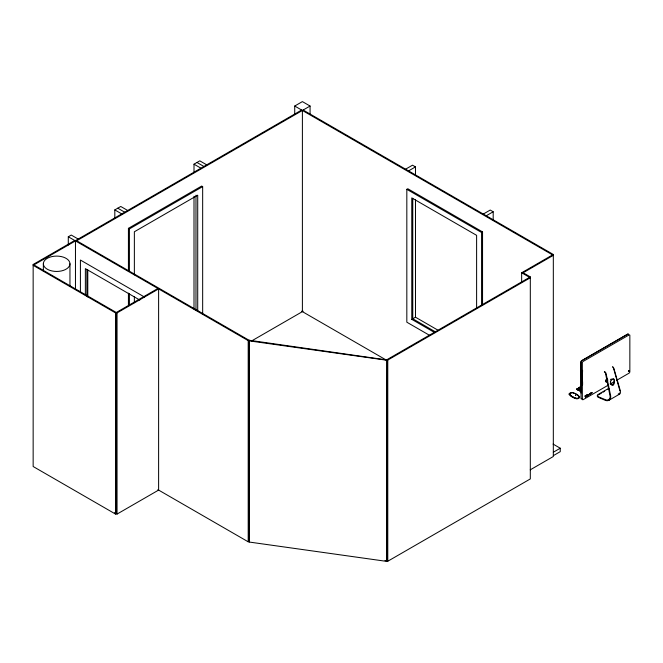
<?xml version="1.0" encoding="UTF-8"?>
<svg xmlns="http://www.w3.org/2000/svg" width="663" height="663" viewBox="0 0 663 663"><rect width="100%" height="100%" fill="white"/><g stroke="black" fill="none" stroke-linecap="round" stroke-linejoin="round"><path stroke-width="0.99" d="M585.835 395.861L585.47 396.955L585.106 395.861L585.835 395.861L585.379 396.507A4.74 2.735 60 0 1 585.363 396.864L585.785 395.944L585.628 396.781M585.835 396.201L585.52 396.839L585.835 396.201A5.337 3.083 60 0 1 585.81 396.524L586.73 395.513L586.216 395.214M586.365 396.615L585.852 395.43L586.365 396.615L586.73 395.513A7.823 4.517 0 0 1 586.44 395.637L586.291 395.794A4.914 2.843 60 0 1 586.274 396.01L586.73 395.513A4.276 2.47 60 0 1 586.672 395.844L586.175 396.507A3.945 2.279 60 0 0 586.225 396.333A4.716 2.727 60 0 0 586.266 396.043L585.537 396.822M576.371 394.319C577.639 395.165 580.216 396.623 578.575 398.165M575.426 395.421L575.99 395.206L575.434 395.355M587.451 395.952L587.451 395.189L586.921 396.076L587.501 395.107L586.962 394.792M587.658 395.645L588.247 394.676L587.882 395.77L587.335 394.576M586.589 394.999L587.186 396.109L588.247 394.676M588.454 395.198L589.142 394.203L588.379 395.156L588.935 394.916M589.308 394.634L589.772 393.913L589.2 394.576L589.614 394.452M589.863 394.311L590.327 393.59L589.763 394.253L590.178 394.129M590.882 393.267L590.418 393.988L590.576 393.449M590.973 393.665L591.446 392.952L590.874 392.985L590.973 393.665L591.446 392.952M591.529 393.341L592.001 392.629L591.429 392.662L591.529 393.341L592.001 392.629M628.955 371.007L628.4 371.52L628.988 370.609M384.988 560.517L387.772 561.238L530.309 478.935L530.309 276.91L387.026 359.636L386.778 561.395L249.205 542.044L249.454 340.285L387.772 360.067L530.309 277.772L521.648 272.766L521.648 282.057M249.205 542.044L249.454 340.285M386.778 561.395L387.026 359.636M607.126 378.283L605.767 380.811L606.413 382.062A2.909 1.268 -50.1 0 0 607.399 381.747M579.661 388.8L578.467 388.145L579.901 388.783M580.945 387.954C578.012 386.902 582.271 387.963 579.843 388.808M610.35 379.924L611.303 378.938M578.782 388.7L576.578 389.421L581.219 391.576M578.956 397.535C577.2 400.618 567.105 395.654 570.727 393.217M576.769 389.131L578.758 388.452M578.467 388.037L579.619 387.416M579.934 387.217L581.111 386.587M579.951 387.325L580.664 387.648M578.633 389.571L580.962 388.195M580.059 390.316L581.128 390.772M68.289 245.045L68.289 236.766L71.256 235.05L78.193 239.053M114.815 218.185L114.815 209.906L120.757 206.475L127.686 210.478M194.002 172.471L194.002 164.184L199.787 160.844L206.715 164.847M294.72 114.318L294.72 106.039L302.394 101.605L310.069 106.039L310.069 114.318M116.298 312.488L116.298 513.659L115.553 514.082L33.15 466.512L33.15 264.479L74.728 240.478M75.217 240.768L301.648 110.033M76.701 240.768L310.069 106.039M128.423 271.54L128.423 228.337L201.676 186.046L202.663 186.618L202.663 314.179M128.423 228.337L129.418 228.909L202.663 186.618M75.466 289.391L75.466 240.909L33.15 265.341L115.553 312.919L157.877 288.488M33.15 264.479L117.044 312.919L158.614 288.911L158.614 490.081L117.044 514.082L114.508 512.623M405.59 169.181L412.519 165.186L415.486 166.902L415.486 175.131M408.557 170.897L415.486 166.902M429.955 335.561L406.825 322.201L406.825 189.328L407.811 188.756L482.548 231.909L482.548 305.038M68.289 236.766L248.202 340.633L248.94 340.202L248.94 541.373L248.202 541.804L157.852 489.642M251.343 341.105L303.14 311.204M483.294 214.05L490.222 210.047L493.189 211.762L493.189 220.041M486.261 215.765L493.189 211.762M406.825 189.328L481.562 232.481L482.548 231.909M476.614 308.411L476.614 235.34L411.773 197.906L411.773 319.351L412.767 318.779L434.969 331.599M412.892 318.704L415.486 317.204L438.616 330.564M530.243 469.835L553.323 456.509L553.323 254.484L521.648 272.766L523.132 272.766L553.323 255.338L294.72 106.039M582.222 370.567L582.595 370.352L582.222 381.333L582.097 370.493L582.222 381.333M582.222 381.896L582.595 381.681L582.595 384.805C581.053 385.907 582.794 377.148 582.222 385.021M606.28 381.018L605.725 380.264L606.28 381.018L607.946 380.048M586.415 395.761L586.68 396.366M585.106 396.747L585.835 396.739M586.589 395.886L587.501 395.985L587.501 395.107M608.733 384.888L583.191 399.64A1.21 0.696 -60 0 1 582.338 399.143L582.338 362.893A1.21 0.696 -60 0 1 583.191 361.41L628.996 334.972A1.21 0.696 -60 0 1 629.85 335.461L629.85 371.711A1.21 0.696 -60 0 1 628.996 373.194L616.665 380.313M610.499 383.877L614.021 381.838M598.117 395.04L601.407 393.134M603.057 392.189L604.697 391.236M608.866 400.311L619.515 394.162M553.323 452.224L560.252 448.221L560.252 451.652L553.323 455.647M581.095 386.38L576.686 389.247M577.846 388.733L580.448 387.275M578.758 388.576L577.531 389.189M578.981 388.377L580.266 387.656M579.072 388.543L580.432 387.722M581.136 388.311C576.528 389.446 579.793 391.17 581.327 389.305M581.335 389.438L579.835 390.267L578.658 389.819M581.128 386.72L577.017 388.974L577.498 389.314M570.702 392.977C566.6 394.833 576.595 399.267 578.501 398.231M571.639 392.827L572.136 392.819M585.586 396.06L585.106 395.861M249.205 340.873L386.778 360.224M581.111 390.897L580.067 390.441M573.213 392.968L574.755 393.49M576.744 389.28L581.227 391.269M576.976 389.488L581.277 391.485M575.153 393.665L575.94 394.071M303.14 110.033L553.323 254.484M523.132 272.766L530.309 276.91M606.579 379.369L606.206 379.584M196.977 162.468L203.906 166.471M194.002 164.184L200.93 168.187M588.031 395.43L588.197 394.767M586.962 395.67L587.501 395.985M581.037 393.035L580.904 362.073A1.21 0.696 -60 0 1 581.758 360.581L627.563 334.144A1.21 0.696 -60 0 1 628.416 334.641M411.773 319.351L434.87 332.677M553.099 444.094L560.252 448.221M301.648 311.204L385.791 359.785M117.782 208.19L124.71 212.193M114.815 209.906L121.743 213.909M75.963 240.338L248.94 340.202M144.468 297.032L80.414 260.053L80.414 292.01M139.777 300.041L85.37 268.623L85.37 295.549M612.993 378.913C616.151 380.62 612.678 387.383 610.142 383.662M610.631 395.819L606.131 373.75A2.428 1.724 55 0 0 604.416 371.471M619.93 390.83L613.673 368.744A1.732 0.738 63.9 0 0 612.869 367.335M587.136 395.322L587.136 396.201M591.744 392.479L591.744 393.109M591.189 392.803L591.189 393.424M590.634 393.126L590.634 393.747M587.882 394.891L587.882 395.77M481.562 232.481L481.562 305.61M415.486 199.845L415.486 317.204M412.767 198.361L412.767 318.779M387.772 360.067L387.772 561.238M302.394 110.464L302.394 311.635M248.202 340.633L248.202 541.804M197.715 311.32L197.715 195.187L134.365 231.768L134.365 274.93M195.983 195.212L195.983 310.325M194.002 196.281L194.002 309.132M134.365 296.51L134.365 302.676M129.418 228.909L129.418 271.084M129.418 293.717L129.418 305.03M128.423 293.145L128.423 305.486M117.044 312.919L117.044 514.082M115.553 312.919L115.553 514.082M87.781 269.982L87.781 296.908M86.853 269.485L86.853 296.411M69.955 263.766A13.301 7.674 0 0 1 50.007 270.421A13.301 7.674 0 0 1 50.007 257.12A13.301 7.674 0 0 1 69.955 263.766L69.955 286.54M43.36 263.766L43.36 271.018M628.549 334.716A1.21 0.696 -60 0 0 627.695 334.218L581.899 360.664A1.21 0.696 -60 0 0 581.037 362.147L581.037 398.388A1.21 0.696 -60 0 0 581.899 398.886M607.565 381.134A2.967 1.716 -60 0 1 605.534 381.673M604.349 372.034A1.732 1.235 55 0 1 605.534 373.451L610.151 396.474A5.561 3.953 55 0 1 605.999 399.938L598.44 396.797A2.635 1.517 0 0 1 598.117 394.485L607.996 388.775A2.635 1.517 0 0 1 608.957 388.419M610.631 395.819A6.108 4.334 55 0 1 610.258 398.869A6.315 4.484 55 0 1 605.269 400.311L598.142 397.253A2.685 1.55 0 0 1 597.653 395.397M618.198 394.12A6.315 2.677 63.9 0 0 620.278 393.084A6.108 2.586 63.9 0 0 620.178 390.308L614.104 369.15A2.428 1.028 63.9 0 0 612.513 366.531M619.209 393.549A5.561 2.362 63.9 0 1 618.861 393.648M619.731 393.01A5.561 2.362 63.9 0 1 619.499 393.333M607.996 389.338A2.685 1.55 0 0 1 608.294 389.189M610.341 381.697C613.955 394.029 617.386 371.131 610.341 381.697M628.516 371.313C629.129 372.805 629.419 368.959 628.516 371.313M579.644 396.855L579.354 397.866L577.846 398.736L576.255 398.803L573.926 397.568A24.987 14.429 60 0 0 570.843 395.753L568.837 394.162L569.691 393.192L572.434 392.645L574.945 393.383A24.987 14.429 60 0 1 578.028 395.198L579.644 396.855"/></g></svg>
